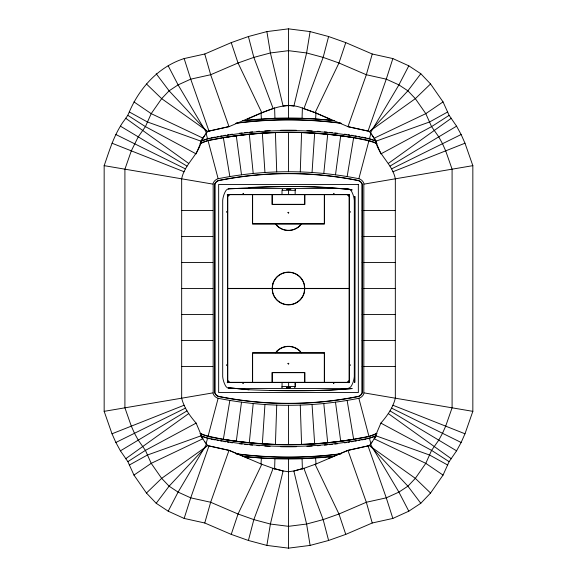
<?xml version="1.0" encoding="UTF-8"?>
<svg xmlns="http://www.w3.org/2000/svg" width="577" height="577" viewBox="0 0 577 577"><rect width="100%" height="100%" fill="white"/><g stroke="black" fill="none" stroke-linecap="round" stroke-linejoin="round"><path stroke-width="0.87" d="M274.594 469.209L274.94 458.665L302.06 458.665L334.162 456.277M202.989 434.647L200.183 433.399A47.062 47.062 0 0 0 202.989 434.647C226.444 441.326 251.125 443.143 275.417 444.427L276.722 405.104C257.053 404.412 237.45 402.126 218.149 398.274L217.486 398.043A7.696 7.696 0 0 1 215.834 397.142L215.344 396.76A7.696 7.696 0 0 1 213.165 393.723L213.165 183.277A7.696 7.696 0 0 1 215.344 180.24L215.834 179.858A7.696 7.696 0 0 1 217.486 178.957L218.149 178.726C264.439 169.4 312.561 169.4 358.851 178.726L359.514 178.957A7.696 7.696 0 0 1 361.166 179.858L361.656 180.24A7.696 7.696 0 0 1 363.835 183.277L363.835 393.723A7.696 7.696 0 0 1 361.656 396.76L361.166 397.142A7.696 7.696 0 0 1 359.514 398.043L358.851 398.274C331.854 403.684 304.245 405.984 276.722 405.104M300.278 171.896L301.583 132.573C325.875 133.857 350.556 135.674 374.011 142.353A47.062 47.062 0 0 1 376.831 143.579L374.011 142.353M242.838 120.723L274.94 118.335L302.06 118.335L302.406 107.791M248.939 389.807L228.377 387.722L248.939 389.72C283.321 391.22 317.877 391.545 352.186 388.545L331.573 390.045L310.916 390.55L269.589 390.55M282.146 189.682L282.521 189.927L282.405 189.566M208.982 131.102L229.047 126.594L208.982 131.102L190.727 79.15L184.142 58.566L204.756 54.007L231.233 42.619L248.398 36.531L266.884 31.591L288.5 28.85L310.116 31.591L328.601 36.531L345.767 42.619L372.244 54.007L392.858 58.566L408.804 65.814L420.799 73.719L430.55 83.961L443.042 101.905L449.122 115.357L456.573 126.168L461.131 134.52L464.99 143.211L472.837 165.657L472.837 411.343L464.99 433.789L461.131 442.48L456.573 450.832L449.122 461.643L443.042 475.095L430.55 493.039L420.799 503.281L408.804 511.186L392.858 518.434L372.244 522.993L345.767 534.381L328.601 540.469L310.116 545.409L288.5 548.15L266.884 545.409L248.398 540.469L231.233 534.381L204.756 522.993L184.142 518.434L168.195 511.186L156.201 503.281L146.45 493.039L133.958 475.095L127.878 461.643L120.427 450.832L115.869 442.48L112.01 433.789L104.163 411.343L104.163 165.657C108.887 152.227 112.904 138.393 120.427 126.168C123.031 121.192 127.423 117.275 129.291 111.945C139.605 87.783 158.574 66.723 184.142 58.566M328.601 458.426L347.953 450.406L368.018 445.898L347.989 450.327L315.121 464.377L338.959 514.006L345.767 534.381M260.992 464.132L261.403 457.987L274.94 458.665M262.347 443.771L264.951 404.52M312.049 172.48L314.653 133.229M302.06 118.335L315.597 119.013L316.008 112.868M282.009 194.471L282.009 190.302L295.172 190.323L295.15 194.471M282.074 382.436L282.052 386.604L295.128 386.417M247.713 458.614L247.894 456.869L261.403 457.987M249.307 442.689L253.209 403.547M323.791 173.453L327.693 134.311M315.597 119.013L329.106 120.131L329.287 118.386M236.303 441.174L241.503 402.183M335.497 174.817L340.697 135.826M310.116 31.591L306.603 52.961L293.902 106.038L288.5 105.353L283.098 106.038L270.397 52.961L266.884 31.591M266.884 545.409L270.397 524.039L283.098 470.962L288.5 471.726L293.902 470.962L303.877 468.293L323.163 519.61L328.601 540.469M229.855 400.431L223.364 439.234A394.957 394.957 0 0 0 353.636 439.234L368.963 436.407L374.011 434.647A47.062 47.062 0 0 0 376.831 433.421L374.011 434.647M347.145 176.569L353.636 137.766A394.957 394.957 0 0 0 223.364 137.766L208.037 140.593L202.989 142.353A47.062 47.062 0 0 0 200.169 143.579L202.989 142.353M208.982 131.037L206.292 132.256M370.708 444.744L368.018 445.963M328.601 36.531L323.163 57.39L303.877 108.707C285.009 100.03 265.6 111.657 248.319 118.667M248.398 540.469L253.837 519.61L273.123 468.293L283.098 470.962L273.188 468.387L261.792 464.283L238.041 514.006L231.233 534.381M205.975 444.175L207.576 438.145L223.068 441.001A396.752 396.752 0 0 0 353.932 441.001L369.424 438.145L376.125 435.664M208.037 436.407L218.149 398.274M358.851 178.726L368.963 140.593M200.875 141.336L207.576 138.855L223.068 135.999A396.752 396.752 0 0 1 353.932 135.999L369.424 138.855L371.025 132.825M204.756 522.993L210.663 502.257L229.011 450.327L261.792 464.283M372.244 54.007L366.337 74.743L347.989 126.673L315.121 112.623L303.812 108.613L315.208 112.717L328.681 118.667M184.142 518.434L190.727 497.85L208.982 445.898L229.011 450.327L248.398 458.426M392.858 58.566L386.273 79.15L368.018 131.102L347.989 126.673L368.018 131.037L370.73 132.335L398.909 84.891L408.804 65.814M345.767 42.619L338.959 62.994L315.121 112.623M127.878 115.357L145.418 126.623L196.13 153.893L201.409 141.17C198.149 155.552 184.51 164.236 181.668 178.812L181.668 398.188C184.013 407.78 189.797 415.829 196.173 423.165M380.827 423.165C387.203 415.829 392.987 407.78 395.332 398.188L395.332 178.812C392.49 164.236 378.851 155.552 375.591 141.17L380.87 153.893L431.582 126.623L449.122 115.357M287.267 189.472L287.086 189.487M288.139 189.343L288.421 189.343M289.293 189.343L289.575 189.343M290.447 189.343L290.721 189.343M286.711 387.686L286.682 387.463M287.865 387.686L287.836 387.463M290.166 387.686L290.137 387.463M201.676 437.965L202.332 436.313L207.576 438.145M369.424 138.855L374.668 140.687L375.324 139.035M447.709 465.055L429.656 455.058L375.67 435.707L374.156 438.924L380.87 423.107L431.582 450.377L449.122 461.643M347.953 450.406L366.337 502.257L372.244 522.993M204.885 135.032L201.33 141.293L147.344 121.942L129.291 111.945M168.195 511.186L178.091 492.109L206.27 444.665L208.982 445.963L229.047 450.406M133.958 101.905L151.203 113.647L202.844 138.076M202.772 138.199L207.576 131.311L161.661 98.645L146.45 83.961M372.115 441.968L374.228 438.801L425.797 463.353L443.042 475.095M372.179 441.845L369.424 445.689L415.339 478.355L430.55 493.039M420.799 73.719L407.903 90.82L370.932 130.402M156.201 503.281L169.097 486.18L206.068 446.598M310.116 545.409L306.603 524.039L293.852 471.048L303.877 468.293M248.398 36.531L253.837 57.39L273.188 108.613L261.792 112.717L238.041 62.994L231.233 42.619M430.55 83.961L415.339 98.645L369.496 131.426L374.228 138.199L425.797 113.647L443.042 101.905M146.45 493.039L161.661 478.355L207.576 445.689L204.821 441.845M227.187 194.918L227.641 194.615M388.314 163.428L451.351 118.22M348.782 194.918L349.258 194.593M227.187 382.767L227.641 382.464M125.649 458.78L188.686 413.572M348.782 382.767L349.215 382.436M133.958 475.095L151.203 463.353L202.772 438.801L204.885 441.968M127.878 461.643L145.418 450.377L196.13 423.107L202.844 438.924L201.33 435.707L147.344 455.058L129.291 465.055M390.059 166.082L456.573 126.168M120.427 450.832L186.941 410.918M447.709 111.945L429.656 121.942L375.67 141.293L372.115 135.032M391.581 168.873L461.131 134.52M115.869 442.48L185.419 408.127M288.817 387.463L288.983 387.463M200.731 141.004L209.206 138.191M200.104 143.442L207.987 140.42L223.335 137.593A395.137 395.137 0 0 1 353.665 137.593L369.013 140.42L376.896 143.442M376.896 433.558L369.013 436.58L353.665 439.407A395.137 395.137 0 0 1 223.335 439.407L207.987 436.58L200.104 433.558M376.269 435.996L367.794 438.808M261.879 112.623L229.011 126.673L210.663 74.743L204.756 54.007M392.872 171.773L464.99 143.211M112.01 433.789L184.128 405.227M303.812 468.387L315.208 464.283M210.93 137.874L215.25 137.081M216.974 136.763L218.697 136.439M220.421 136.122L222.145 135.804M354.855 441.196L356.579 440.878M358.303 440.561L360.026 440.237M361.75 439.919L366.07 439.126M364.123 184.106L472.837 165.657M104.163 411.343L212.877 392.894M301.583 132.573C275.424 131.751 249.192 133.496 223.364 137.766L229.855 176.569M275.417 444.427C301.576 445.249 327.808 443.504 353.636 439.234L347.145 400.431M249.004 187.503L248.99 187.503C283.379 186.227 317.97 185.513 352.186 189.811L352.179 189.898C311.118 185.058 269.553 186.01 228.384 189.054L228.391 189.141M181.589 210.461L212.877 210.461M362.147 210.461L395.411 210.461M181.589 236.469L212.877 236.469M362.147 236.469L395.411 236.469M181.589 262.485L212.877 262.485M362.147 262.485L395.411 262.485M181.589 288.5L212.877 288.5M362.147 288.5L395.411 288.5M181.589 314.515L212.877 314.515M362.147 314.515L395.411 314.515M181.589 340.531L212.877 340.531M362.147 340.531L395.411 340.531M181.589 366.539L212.877 366.539M362.147 366.539L395.411 366.539M329.106 120.131L334.162 120.723M242.838 456.277L247.894 456.869M104.163 165.657L212.877 184.106M364.123 392.894L472.837 411.343M354.855 135.804L356.579 136.122M358.303 136.439L360.026 136.763M361.75 137.081L366.07 137.874M367.794 138.191L376.269 141.004M209.206 438.808L200.731 435.996M210.93 439.126L215.25 439.919M216.974 440.237L218.697 440.561M220.421 440.878L222.145 441.196M112.01 143.211L184.128 171.773M392.872 405.227L464.99 433.789M374.668 140.687L376.125 141.336M200.875 435.664L202.332 436.313M115.869 134.52L185.419 168.873M391.581 408.127L461.131 442.48M120.427 126.168L186.941 166.082M390.059 410.918L456.573 450.832M125.649 118.22L188.686 163.428M388.314 413.572L451.351 458.78M206.068 130.402L169.097 90.82L156.201 73.719M370.932 446.598L407.903 486.18L420.799 503.281M206.27 132.335L178.091 84.891L168.195 65.814M370.73 444.665L398.909 492.109L408.804 511.186M374.668 436.313L375.324 437.965M201.676 139.035L202.332 140.687M368.018 445.898L386.273 497.85L392.858 518.434M358.851 398.274L368.963 436.407M369.424 438.145L371.025 444.175M205.975 132.825L207.576 138.855M208.037 140.593L218.149 178.726M335.497 402.183L340.697 441.174M236.303 135.826L241.503 174.817M323.791 403.547L327.693 442.689M329.106 456.869L329.287 458.614M247.713 118.386L247.894 120.131M249.307 134.311L253.209 173.453M312.049 404.52L314.653 443.771M315.597 457.987L316.008 464.132M260.992 112.868L261.403 119.013M262.347 133.229L264.951 172.48M300.278 405.104L301.583 444.427M302.06 458.665L302.406 469.209M274.594 107.791L274.94 118.335M275.417 132.573L276.722 171.896M304.844 194.673L304.844 204.496L272.092 204.496L272.092 194.673L252.625 194.673L252.625 223.782L324.31 223.782L324.31 194.673L272.279 194.673L272.279 204.316L304.656 204.316L304.656 194.673M295.193 386.583L295.215 382.436L295.172 385.191M288.579 190.323L288.579 194.6M288.623 382.306L288.623 386.583M288.5 28.85L288.5 118.112M288.5 132.357L288.5 171.701M288.5 405.299L288.5 444.643M288.5 458.888L288.5 548.15M223.876 135.501A397.106 397.106 0 0 1 225.607 135.22M227.338 134.946A397.106 397.106 0 0 1 229.076 134.679M230.807 134.419A397.106 397.106 0 0 1 232.545 134.174M239.505 133.244A397.106 397.106 0 0 1 242.116 132.926M244.727 132.631A397.106 397.106 0 0 1 247.345 132.349M249.964 132.083A397.106 397.106 0 0 1 252.582 131.837M256.953 131.462A397.106 397.106 0 0 1 259.578 131.267M264.829 130.914A397.106 397.106 0 0 1 270.086 130.64M280.602 130.287A397.106 397.106 0 0 1 296.398 130.287M306.914 130.64A397.106 397.106 0 0 1 312.171 130.914M317.422 131.267A397.106 397.106 0 0 1 320.047 131.462M324.418 131.837A397.106 397.106 0 0 1 327.036 132.083M329.655 132.349A397.106 397.106 0 0 1 332.273 132.631M334.884 132.926A397.106 397.106 0 0 1 337.495 133.244M344.455 134.174A397.106 397.106 0 0 1 346.193 134.419M347.924 134.679A397.106 397.106 0 0 1 349.662 134.946M351.393 135.22A397.106 397.106 0 0 1 353.124 135.501M235.553 123.355A407.412 407.412 0 0 1 341.447 123.355M353.124 441.499A397.106 397.106 0 0 1 351.393 441.78M349.662 442.054A397.106 397.106 0 0 1 347.924 442.321M346.193 442.581A397.106 397.106 0 0 1 344.455 442.826M337.495 443.756A397.106 397.106 0 0 1 334.884 444.074M332.273 444.369A397.106 397.106 0 0 1 329.655 444.651M327.036 444.917A397.106 397.106 0 0 1 324.418 445.163M320.047 445.538A397.106 397.106 0 0 1 317.422 445.732M312.171 446.086A397.106 397.106 0 0 1 306.914 446.36M296.398 446.713A397.106 397.106 0 0 1 280.602 446.713M270.086 446.36A397.106 397.106 0 0 1 264.829 446.086M259.578 445.732A397.106 397.106 0 0 1 256.953 445.538M252.582 445.163A397.106 397.106 0 0 1 249.964 444.917M247.345 444.651A397.106 397.106 0 0 1 244.727 444.369M242.116 444.074A397.106 397.106 0 0 1 239.505 443.756M232.545 442.826A397.106 397.106 0 0 1 230.807 442.581M229.076 442.321A397.106 397.106 0 0 1 227.338 442.054M225.607 441.78A397.106 397.106 0 0 1 223.876 441.499M341.447 453.645A407.412 407.412 0 0 1 235.553 453.645M340.581 453.933A407.593 407.593 0 0 1 236.419 453.933M334.162 456.335A409.208 409.208 0 0 1 242.838 456.335M236.419 123.067A407.593 407.593 0 0 1 340.581 123.067M242.838 120.665A409.208 409.208 0 0 1 334.162 120.665M272.654 284.259L272.106 288.406L227.771 288.406L227.771 196.079A1.457 1.457 0 0 0 229.177 194.673L252.445 194.673L252.445 223.963L275.546 223.963L276.888 225.715A16.372 16.372 0 0 0 300.047 225.715L301.389 223.963L324.49 223.963L324.49 194.673L347.758 194.673A1.457 1.457 0 0 0 349.164 196.079L349.164 288.406L304.829 288.406L304.281 284.259A16.372 16.372 0 0 0 272.654 284.259M272.827 284.31L272.286 288.406L304.649 288.406L304.108 284.31A16.192 16.192 0 0 0 272.827 284.31M288.053 212.574C288.579 214.226 289.329 211.413 288.053 212.574M288.24 212.624L288.666 212.805L288.269 212.574M288.053 363.546C288.579 365.198 289.329 362.385 288.053 363.546M288.24 363.597L288.695 363.719L288.24 363.597M304.649 288.594L304.108 292.69A16.192 16.192 0 0 1 272.827 292.69L272.286 288.594L304.649 288.594M304.829 288.594L304.281 292.741A16.372 16.372 0 0 1 272.654 292.741L272.106 288.594L227.771 288.594L227.771 380.921A1.457 1.457 0 0 1 229.177 382.327L252.445 382.327L252.445 352.857L275.546 352.857L276.888 351.097A16.372 16.372 0 0 1 300.047 351.097L301.389 352.857L324.49 352.857L324.49 382.327L347.758 382.327A1.457 1.457 0 0 1 349.164 380.921L349.164 288.594L304.829 288.594M131.318 150.857L124.913 169.176L124.913 407.824L131.318 426.143L134.491 433.284L138.235 440.143L145.418 450.377L151.203 463.353L161.661 478.355L169.097 486.18L178.091 492.109L190.727 497.85L210.663 502.257L238.041 514.006L253.837 519.61L270.397 524.039L288.5 526.325L306.603 524.039L323.163 519.61L338.959 514.006L366.337 502.257L386.273 497.85L398.909 492.109L407.903 486.18L415.339 478.355L425.797 463.353L431.582 450.377L438.765 440.143L442.509 433.284L445.682 426.143L452.087 407.824L452.087 169.176L445.682 150.857L442.509 143.716L438.765 136.857L431.582 126.623L425.797 113.647L415.339 98.645L407.903 90.82L398.909 84.891L386.273 79.15L366.337 74.743L338.959 62.994L323.163 57.39L306.603 52.961L288.5 50.675L270.397 52.961L253.837 57.39L238.041 62.994L210.663 74.743L190.727 79.15L178.091 84.891L169.097 90.82L161.661 98.645L151.203 113.647L145.418 126.623L138.235 136.857L131.318 150.857M214.839 183.94L214.839 393.06A5.907 5.907 0 0 0 216.505 395.382L216.887 395.678A5.907 5.907 0 0 0 218.611 396.529A353.852 353.852 0 0 0 358.389 396.536A5.893 5.893 0 0 0 360.113 395.685L360.495 395.382A5.893 5.893 0 0 0 362.161 393.06L362.161 183.94A5.907 5.907 0 0 0 360.495 181.618L360.113 181.322A5.907 5.907 0 0 0 358.389 180.471A353.852 353.852 0 0 0 218.611 180.464A5.893 5.893 0 0 0 216.887 181.315L216.505 181.618A5.893 5.893 0 0 0 214.839 183.94M295.179 189.48L295.251 189.977L295.179 189.48M281.951 386.929L282.023 387.419L281.951 386.929M301.165 223.963L299.917 225.585A16.192 16.192 0 0 1 277.018 225.585L275.77 223.963L301.165 223.963M277.018 351.227L275.77 352.857L301.165 352.857L299.917 351.227A16.192 16.192 0 0 0 277.018 351.227M216.988 181.466L216.62 181.755A5.712 5.712 0 0 0 214.853 184.445L214.853 392.555A5.712 5.712 0 0 0 216.62 395.245L216.988 395.533A5.712 5.712 0 0 0 218.654 396.356A353.643 353.643 0 0 0 358.346 396.356A5.712 5.712 0 0 0 360.012 395.533L360.38 395.245A5.712 5.712 0 0 0 362.147 392.555L362.147 184.445A5.712 5.712 0 0 0 360.38 181.755L360.012 181.466A5.712 5.712 0 0 0 358.346 180.644A353.643 353.643 0 0 0 218.654 180.644A5.712 5.712 0 0 0 216.988 181.466M295.027 386.9L294.797 387.34L295.027 386.9M358.346 184.445L218.654 184.445L218.654 392.555L358.346 392.555L358.346 184.445M347.109 188.477L229.891 188.477A5.388 5.388 0 0 0 225.47 191.29A23.974 23.974 0 0 0 222.693 200.334L222.693 376.666A23.974 23.974 0 0 0 225.47 385.71A5.388 5.388 0 0 0 229.891 388.523L347.109 388.523A5.388 5.388 0 0 0 351.53 385.71A23.974 23.974 0 0 0 354.307 376.666L354.307 200.334A23.974 23.974 0 0 0 351.53 191.29A5.388 5.388 0 0 0 347.109 188.477M287.324 189.155L286.971 189.53L287.324 189.155M288.478 189.155L288.125 189.53L288.478 189.155M289.625 189.155L289.272 189.53L289.625 189.155M290.779 189.155L290.426 189.53L290.779 189.155M243.227 193.345L243.025 194.492L227.583 194.492L227.583 211.766L226.436 211.968L227.583 211.968L227.583 365.032L226.436 365.032L227.583 365.234L227.583 382.508L243.025 382.508L243.025 383.655L243.227 382.508L333.708 382.508L333.708 383.655L333.91 382.508L349.352 382.508L349.352 365.234L350.499 365.032L349.352 365.032L349.352 211.968L350.499 211.968L349.352 211.766L349.352 194.492L333.91 194.492L333.91 193.345L333.708 194.492L243.227 194.492L243.227 193.345M228.99 194.673L227.771 194.673L227.771 195.892A1.269 1.269 0 0 0 228.99 194.673M349.164 194.673L347.953 194.673A1.269 1.269 0 0 0 349.164 195.892L349.164 194.673M354.848 196.461L354.754 382.436L354.848 196.461M324.31 353.037L252.625 353.037L252.625 382.327L272.092 382.327L272.092 372.504L304.844 372.504L304.844 382.327L324.31 382.327L324.31 353.037M304.656 372.684L272.279 372.684L272.279 382.327L304.656 382.327L304.656 372.684M228.99 382.327L227.771 382.327L227.771 381.108A1.269 1.269 0 0 1 228.99 382.327M349.164 382.327L347.953 382.327A1.269 1.269 0 0 1 349.164 381.108L349.164 382.327M286.776 387.369L286.423 387.744L286.776 387.369M287.93 387.369L287.577 387.744L287.93 387.369M289.084 387.369L288.724 387.744L289.084 387.369M290.231 387.369L289.878 387.744L290.231 387.369"/></g></svg>
